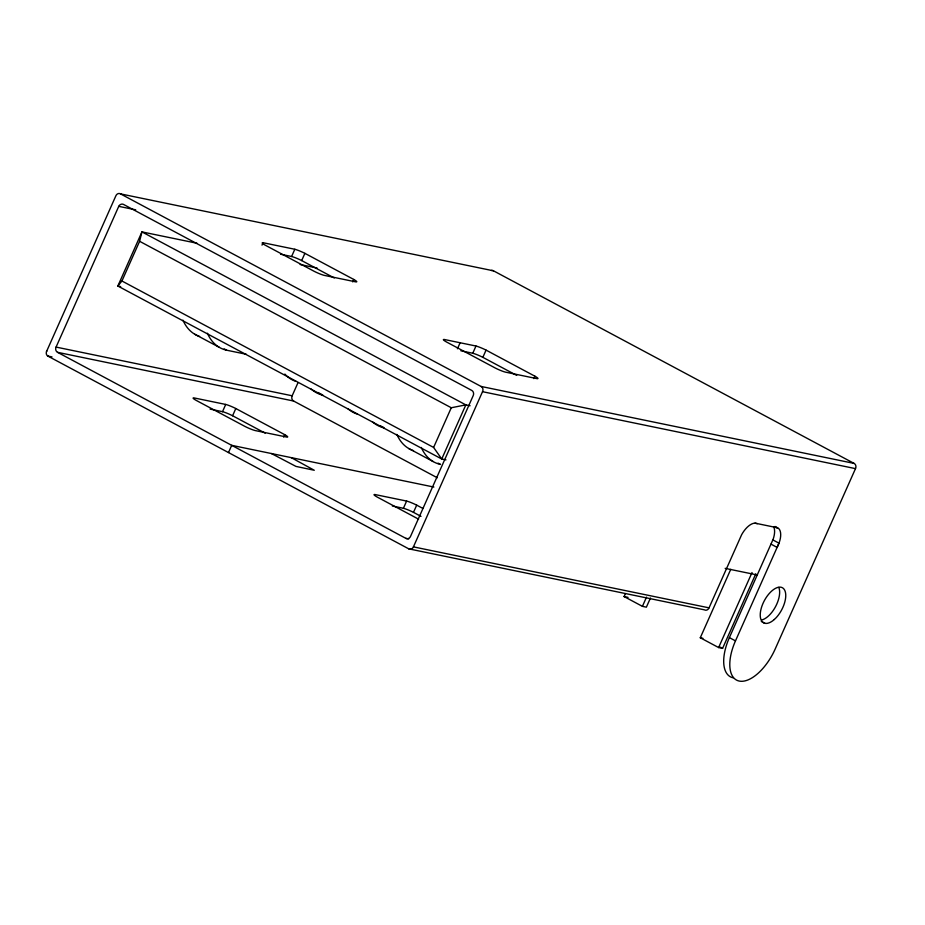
<?xml version="1.0" encoding="UTF-8"?>
<svg xmlns="http://www.w3.org/2000/svg" width="925" height="925" viewBox="0 0 925 925"><rect width="100%" height="100%" fill="white"/><g stroke="black" fill="none" stroke-linecap="round" stroke-linejoin="round"><path stroke-width="1.39" d="M445.977 459.887L441.745 459.008L117.845 286.022L121.927 280.992L139.606 241.298L141.941 231.898L197.025 243.252M46.516 351.581L115.845 195.857A3.827 3.295 -78.3 0 1 120.504 193.88L493.488 270.817L854.053 463.39A3.827 3.295 -78.3 0 1 855.498 468.628L775.162 649.072A39.821 19.633 -61.9 0 1 739.248 681.066A39.821 19.633 -61.9 0 1 735.479 640.886L778.989 543.183L772.872 539.911M56.078 347.083L118.747 206.344A4.22 3.642 -78.3 0 1 123.407 204.367L471.75 390.408A3.92 3.376 -78.3 0 1 473.195 395.646L410.538 536.396A3.92 3.376 -78.3 0 1 405.878 538.362L57.535 352.321A3.954 3.399 -78.3 0 1 56.078 347.083L292.161 395.784A3.954 3.399 -78.3 0 0 293.618 401.022L437.271 477.751M262.006 245.125L263.07 242.72L294.821 249.264A8.961 1.122 24 0 1 304.892 253.346L353.789 279.466A8.961 1.122 24 0 1 355.928 281.905L324.189 275.361A8.961 1.122 24 0 1 314.107 271.279L265.221 245.171A8.961 1.122 24 0 1 263.07 242.72M210.091 409.104L222.509 411.671L225.723 404.445A8.961 1.122 24 0 1 235.806 408.526L284.692 434.646A8.961 1.122 24 0 1 286.843 437.086L255.092 430.541A8.961 1.122 24 0 1 245.021 426.46L196.123 400.352A8.961 1.122 24 0 1 193.984 397.9L225.723 404.445M280.564 254.213L291.606 256.491L294.821 249.264M265.186 433.154L232.591 415.753L235.806 408.526M334.272 277.974L301.677 260.572L304.892 253.346M228.487 452.568L231.701 445.341L433.883 487.059M292.161 395.784L298 382.672M283.628 437.051L284.692 434.646M352.714 281.871L353.789 279.466M457.436 348.771L460.118 342.759M392.362 505.998L403.404 508.276L406.618 501.061A8.961 1.122 24 0 1 416.701 505.142L422.806 508.403M460.87 350.795L472.767 353.246L475.982 346.031A8.961 1.122 24 0 1 486.064 350.113L534.951 376.221A8.961 1.122 24 0 1 537.101 378.672L505.362 372.116A8.961 1.122 24 0 1 495.28 368.034L446.393 341.926A8.961 1.122 24 0 1 444.243 339.475L475.982 346.031M120.666 286.611L117.845 286.022L141.941 231.898L465.842 404.884L441.745 459.008L433.605 447.446L451.273 407.752L465.842 404.884L470.085 405.751M421.002 516.381L413.487 512.357L416.701 505.142M516.705 375.4L482.85 357.328L486.064 350.113M51.997 356.911L47.753 356.033L408.769 548.849A3.827 3.295 -78.3 0 0 413.429 546.872L482.526 391.691A3.827 3.295 -78.3 0 0 481.081 386.453L120.504 193.88M533.887 378.626L534.951 376.221M650.46 598.013L646.378 607.17L642.413 606.349L624.074 596.556L625.242 593.931M642.413 606.349L646.517 597.134M408.769 548.849L704.376 609.829A3.827 3.295 -78.3 0 0 709.036 607.852L741.63 534.719A17.598 8.672 -61.9 0 1 754.638 523.134L757.367 523.631M755.794 573.789L722.587 648.379L718.621 647.558L700.283 637.764L730.762 569.314M718.621 647.558L752.025 572.529M733.143 677.805A39.821 19.633 -61.9 0 1 729.374 637.626L773.15 539.217A17.598 8.672 -61.9 0 0 773.647 526.741M46.759 351.038L46.377 352.032A3.677 3.168 -78.3 0 0 47.418 355.79L48.204 356.275M775.219 527.308L777.89 527.932A17.598 8.672 -61.9 0 1 779.255 542.489L777.104 547.403L770.999 544.131M118.747 206.344L135.709 209.836M300.128 264.527L317.078 268.019M481.081 386.453L854.053 463.39M482.526 391.691L855.498 468.628M224.185 348.898L226.637 350.205L246.304 354.263M57.535 352.321L293.618 401.022M755.043 523.145L777.543 527.793L775.092 526.487M406.618 501.061L374.879 494.517A8.961 1.122 24 0 0 377.018 496.956L418.574 519.156M725.154 568.355L757.263 574.968M405.878 538.362L408.7 538.951M413.429 546.872L709.036 607.852M624.074 596.556L628.04 597.377M700.283 637.764L702.931 638.319M139.606 241.298L451.273 407.752M761.298 621.369L764.963 623.323M121.927 280.992L433.605 447.446M317.969 392.489L322.86 395.102A102.062 50.32 -61.9 0 1 311.228 389.055M380.302 425.778L383.979 427.732A102.062 50.32 -61.9 0 1 372.336 421.696M438.08 463.136L440.531 464.442A102.062 50.32 -61.9 0 1 421.28 447.457M194.805 334.26L219.26 347.314M408.7 448.498L433.154 461.552M729.374 637.626L735.479 640.886M720.136 647.072L722.587 648.379M291.225 457.621L314.28 470.27L295.965 466.408L271.383 453.528M778.804 587.41A19.911 9.817 -61.9 0 1 775.67 606.407A19.911 9.817 -61.9 0 1 761.691 619.981M491.279 270.505A3.827 3.295 -78.3 0 1 493.488 270.817M403.404 508.276A8.961 1.122 24 0 1 413.487 512.357M222.509 411.671A8.961 1.122 24 0 1 232.591 415.753M291.606 256.491A8.961 1.122 24 0 1 301.677 260.572M472.767 353.246A8.961 1.122 24 0 1 482.85 357.328M199.603 336.434A102.062 50.32 -61.9 0 1 182.942 320.166M226.637 350.205A102.062 50.32 -61.9 0 1 207.385 333.22M295.838 381.331A102.062 50.32 -61.9 0 1 284.865 374.07M356.946 413.961A102.062 50.32 -61.9 0 1 347.892 408.642M413.498 450.672A102.062 50.32 -61.9 0 1 396.837 434.403M774.329 619.484A19.911 9.817 -61.9 0 0 783.325 588.381A19.911 9.817 -61.9 0 0 761.333 607.979A19.911 9.817 -61.9 0 0 774.329 619.484"/></g></svg>
